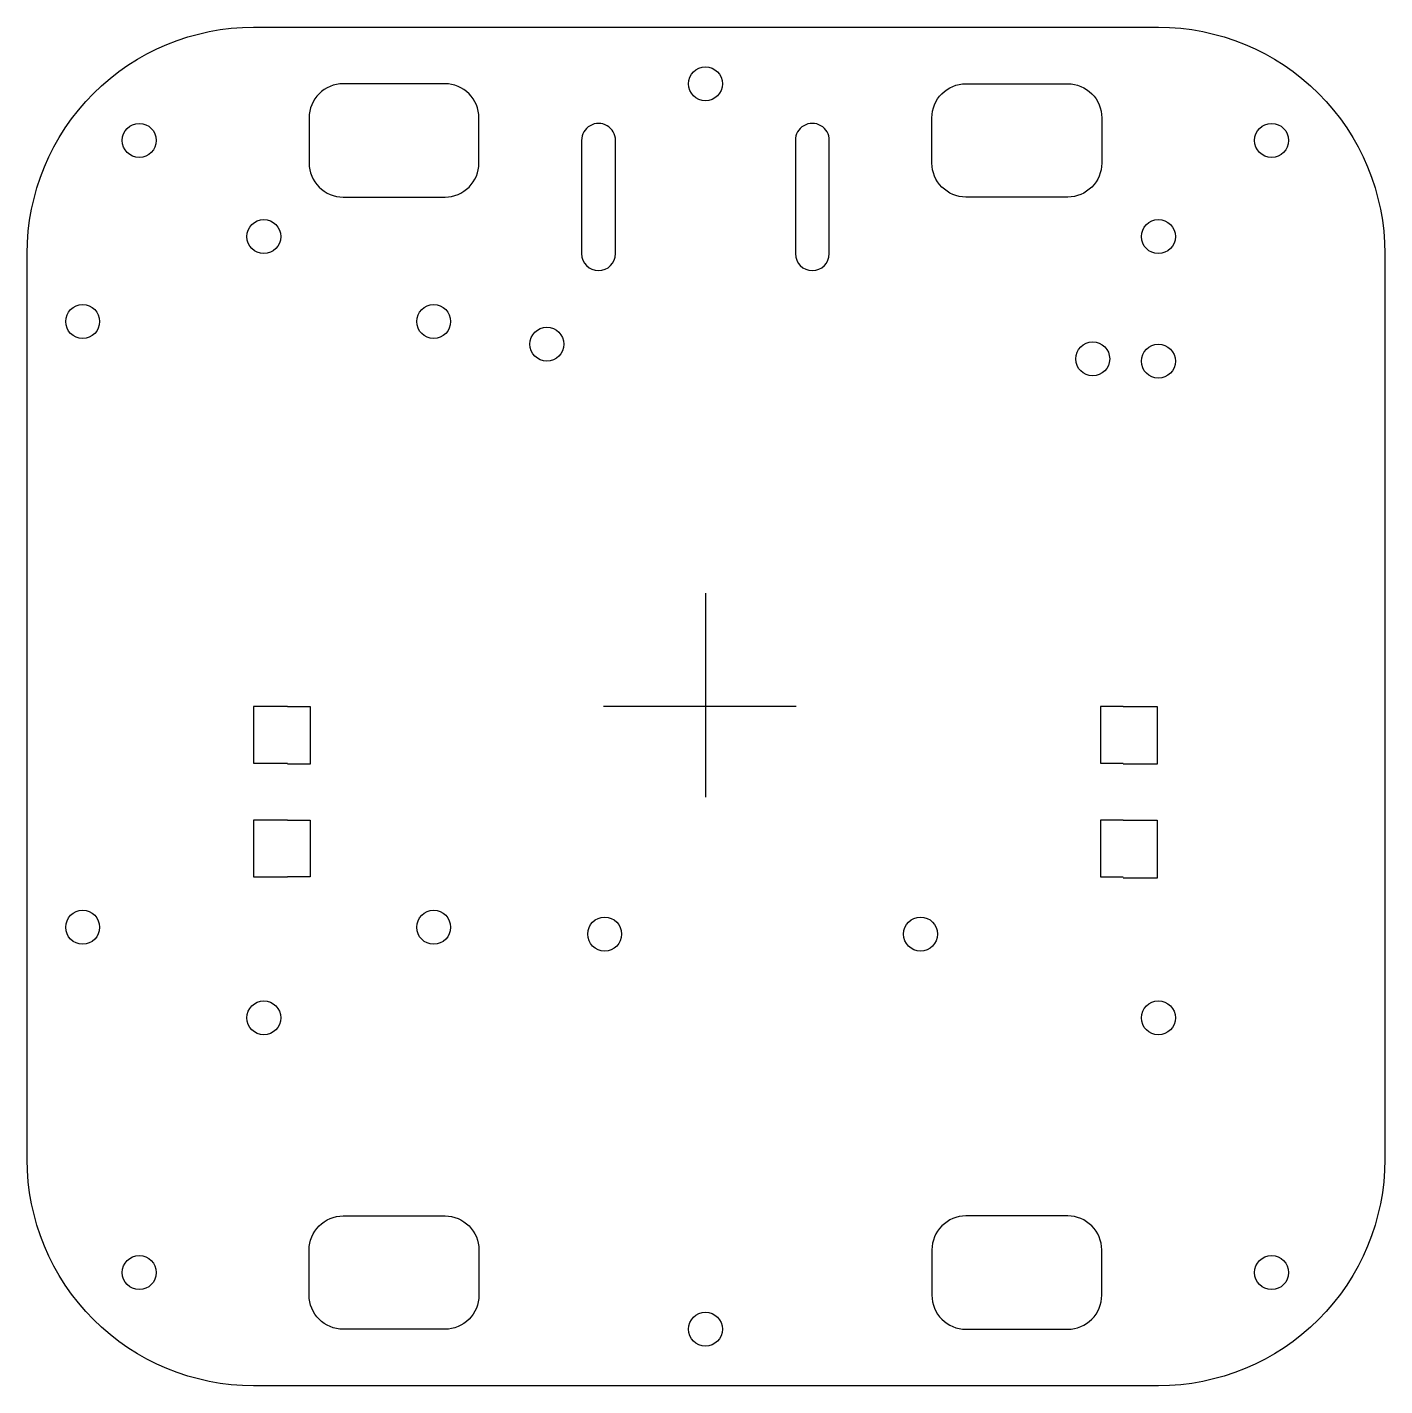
# Model space of a CAD drawing. Header units: millimetres. Extents: x -60 to 60, y -60 to 60.
import ezdxf

# ---------------------------------------------------------------- set-up
doc = ezdxf.new("R2010")
doc.units = ezdxf.units.MM
doc.layers.get('0').update_dxf_attribs({"linetype": 'CONTINUOUS'})

msp = doc.modelspace()

# ---------------------------------------------------------------- linework, layer by layer
for p, q in [((0, 10), (0, -8)), ((8, 0), (-9, 0)), ((36.9, 0), (34.9, 0)), ((34.9, 0), (34.9, -5)), ((36.9, 0), (39.9, 0)), ((39.9, 0), (39.9, -5.1)), ((-36.9, 0), (-39.9, 0)), ((-39.9, 0), (-39.9, -5)), ((-36.9, 0), (-34.9, 0)), ((-34.9, 0), (-34.9, -5.1)), ((-39.9, -5), (-36.9, -5)), ((-34.9, -5.1), (-36.9, -5.1)), ((34.9, -5), (36.9, -5)), ((39.9, -5.1), (36.9, -5.1)), ((-39.9, -10.05), (-39.9, -15.05)), ((-36.9, -10.05), (-39.9, -10.05)), ((-36.9, -10.05), (-34.9, -10.05)), ((-34.9, -10.05), (-34.9, -15.05)), ((36.9, -10.05), (34.9, -10.05)), ((34.9, -10.05), (34.9, -15.05)), ((36.9, -10.05), (39.9, -10.05)), ((39.9, -10.05), (39.9, -15.15)), ((-39.9, -15.05), (-36.9, -15.05)), ((-34.9, -15.05), (-36.9, -15.05)), ((34.9, -15.05), (36.9, -15.05)), ((39.9, -15.15), (36.9, -15.15))]:
    msp.add_line(p, q)
for points in [[(-39.9, 60), (40, 60, -0.414214), (60, 40), (60, -40, -0.414214), (40, -60), (-39.9, -60, -0.414214), (-59.9, -40), (-59.9, 40, -0.414214)], [(-23, 55), (-32, 55, 0.414214), (-35, 52), (-35, 48, 0.414214), (-32, 45), (-23, 45, 0.414214), (-20, 48), (-20, 52, 0.414214)], [(23, 55), (32, 55, -0.414214), (35, 52), (35, 48, -0.414214), (32, 45), (23, 45, -0.414214), (20, 48), (20, 52, -0.414214)], [(-10.94, 50), (-10.94, 40, 1), (-7.94, 40), (-7.94, 50, 1.000079)], [(7.94, 50), (7.94, 40, 1), (10.94, 40), (10.94, 50, 1.000079)], [(-32, -45), (-23, -45, -0.414214), (-20, -48), (-20, -52, -0.414214), (-23, -55), (-32, -55, -0.414214), (-35, -52), (-35, -48, -0.414214)], [(32, -45), (23, -45, 0.414214), (20, -48), (20, -52, 0.414214), (23, -55), (32, -55, 0.414214), (35, -52), (35, -48, 0.414214)]]:
    msp.add_lwpolyline(points, format="xyb", close=True)
for centre in [(0, 55), (-50, 50), (50, 50), (-39, 41.5), (40, 41.5), (-55, 34), (-24, 34), (-14, 32), (34.2, 30.7), (40, 30.5), (-55, -19.5), (-24, -19.5), (-8.9, -20.1), (19, -20.1), (-39, -27.5), (40, -27.5), (-50, -50), (50, -50), (0, -55)]:
    msp.add_circle(centre, 1.5)

doc.saveas('drawing.dxf')
